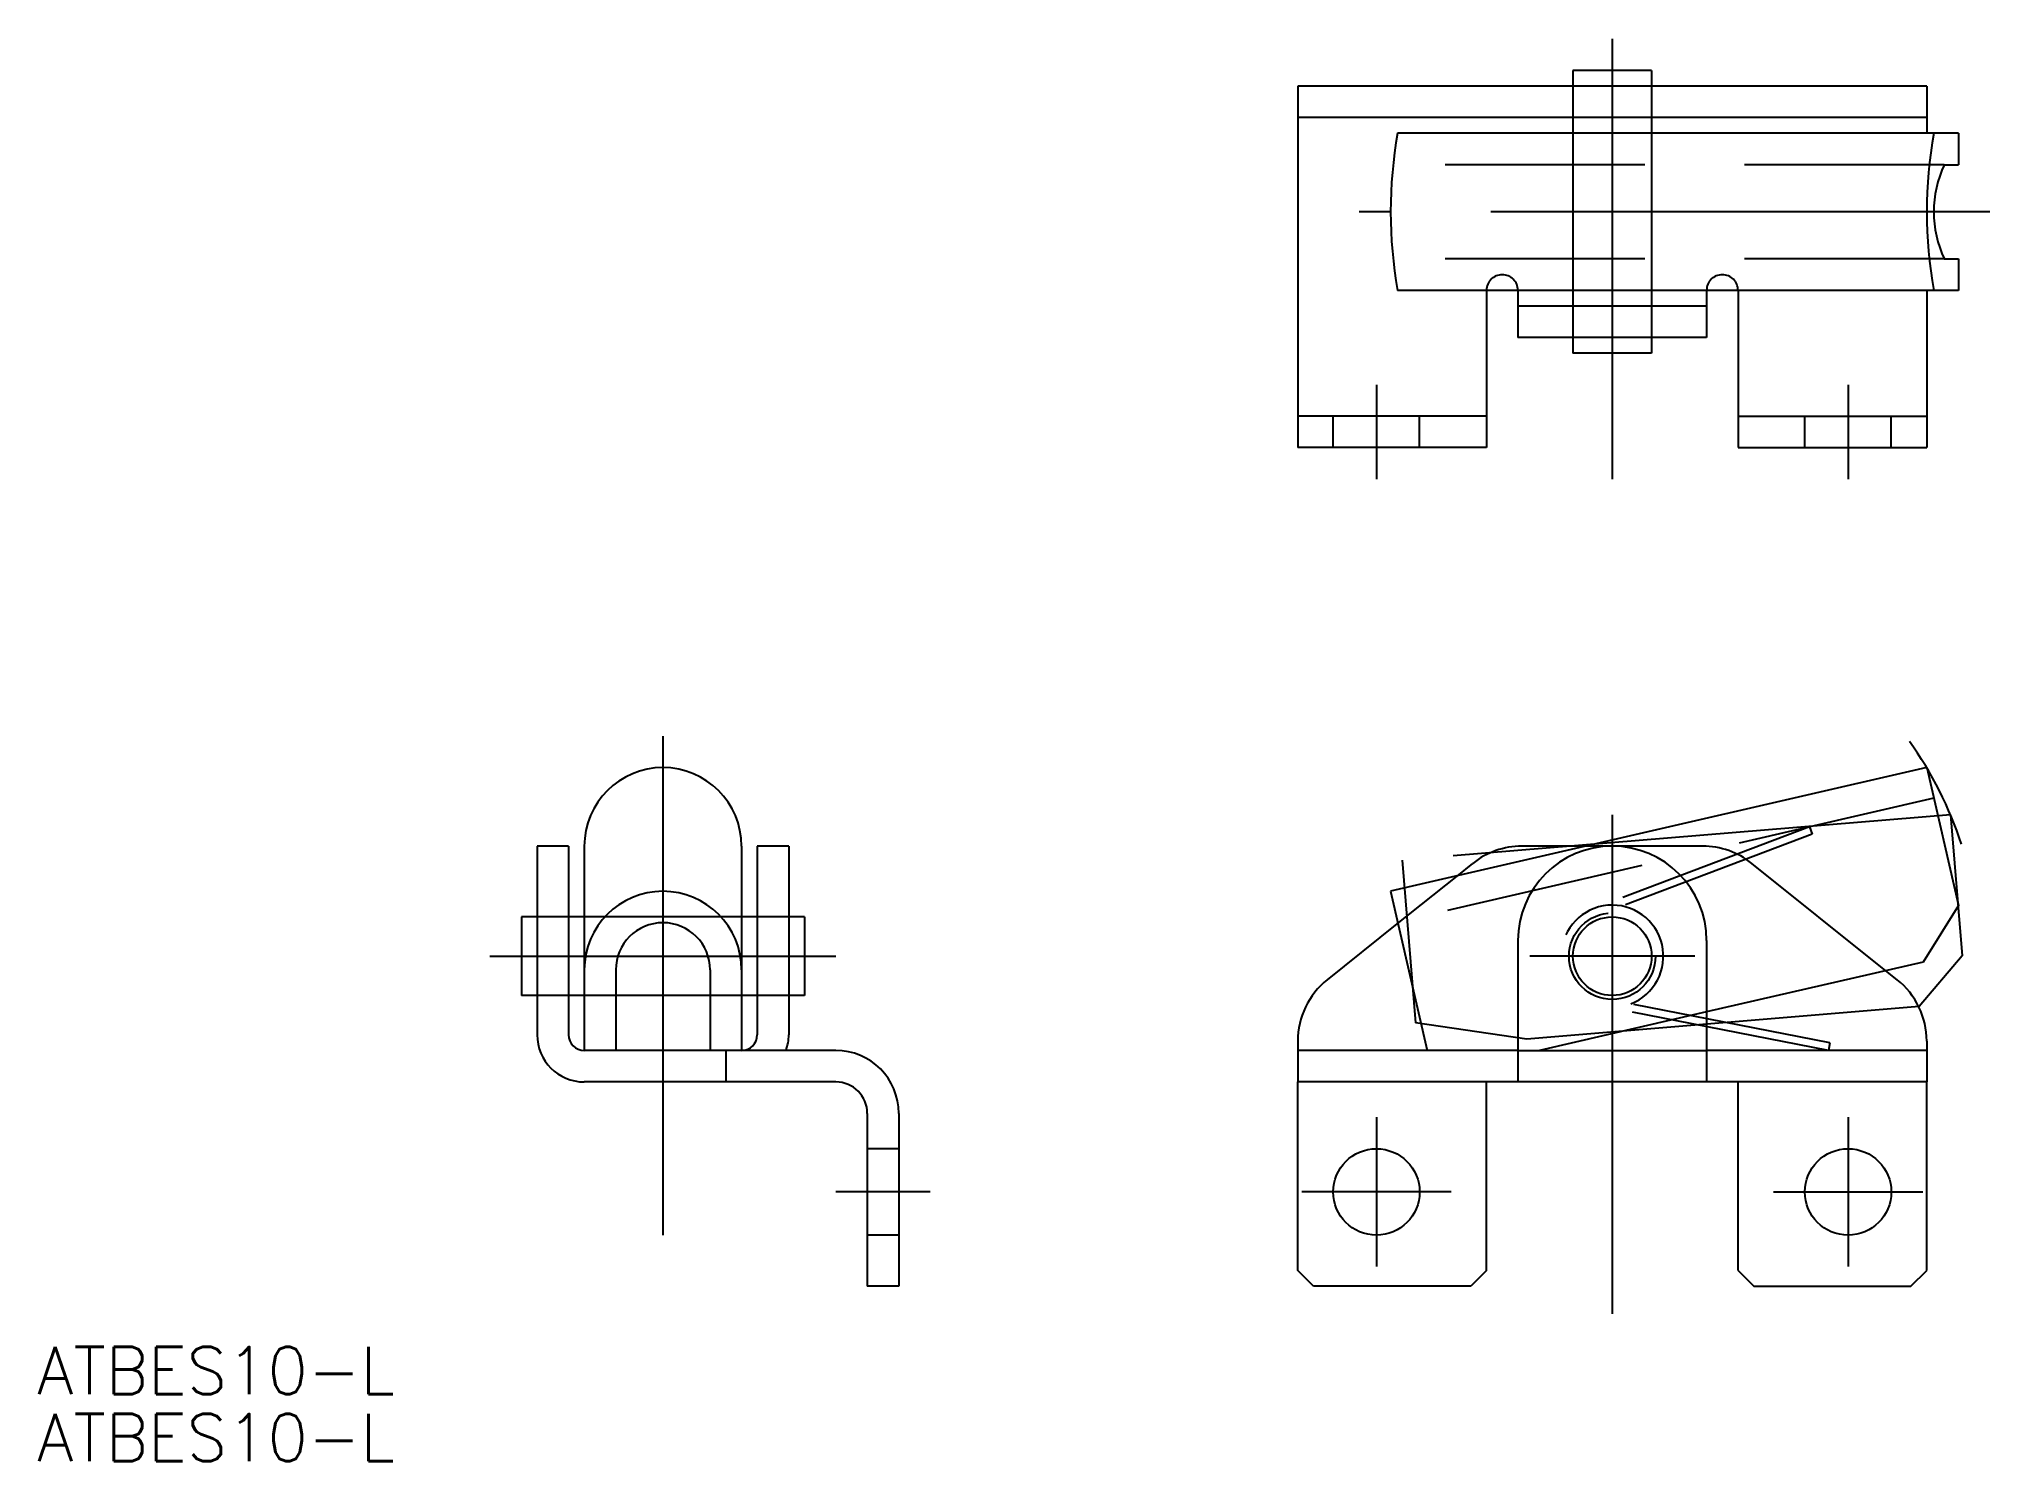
# Model space of a CAD drawing. Extents: x -100 to 24, y -32 to 58.
import ezdxf

# ---------------------------------------------------------------- set-up
doc = ezdxf.new("R2010")
doc.units = 0
for name, pattern in [('CENTER', [50.8, 31.75, -6.35, 6.35, -6.35]), ('DASHED', [19.05, 12.7, -6.35]), ('PHANTOM', [63.5, 31.75, -6.35, 6.35, -6.35, 6.35, -6.35])]:
    doc.linetypes.add(name, pattern=pattern)
doc.layers.get('0').update_dxf_attribs({"linetype": 'CONTINUOUS'})
doc.layers.add('CENTER', color=1, linetype='CENTER')
doc.styles.get("Standard").update_dxf_attribs({"font": 'txt.shx', "height": 3, "bigfont": 'bigfont.shx'})

msp = doc.modelspace()

# ---------------------------------------------------------------- linework, layer by layer
at = {"color": 7, "linetype": 'CONTINUOUS'}
for p, q in [((2.5, 56.36), (-2.5, 56.36)), ((-2.5, 56.36), (-2.5, 55.36)), ((2.5, 56.36), (2.5, 55.36)), ((-20, 55.36), (-20, 32.36)), ((20, 55.36), (-20, 55.36)), ((20, 55.36), (20, 52.36)), ((20, 53.36), (-20, 53.36)), ((22.02, 52.36), (-13.65, 52.36)), ((-2.5, 53.36), (-2.5, 52.36)), ((2.5, 53.36), (2.5, 52.36)), ((22.02, 52.36), (22.02, 50.36)), ((21.12, 50.36), (22.02, 50.36)), ((21.12, 44.36), (22.02, 44.36)), ((22.02, 44.36), (22.02, 42.36)), ((22.02, 42.36), (-13.65, 42.36)), ((-8, 42.36), (-8, 32.36)), ((-6, 42.36), (-6, 39.36)), ((-2.5, 42.36), (-2.5, 41.36)), ((2.5, 42.36), (2.5, 41.36)), ((6, 42.36), (6, 39.36)), ((8, 42.36), (8, 32.36)), ((20, 42.36), (20, 32.36)), ((6, 41.36), (-6, 41.36)), ((6, 39.36), (-6, 39.36)), ((-2.5, 39.36), (-2.5, 38.36)), ((2.5, 39.36), (2.5, 38.36)), ((2.5, 38.36), (-2.5, 38.36)), ((-8, 32.36), (-20, 32.36)), ((8, 32.36), (20, 32.36)), ((20, 12), (-14.1, 4.13)), ((20, 12), (22.02, 3.23)), ((-68.38, 7), (-68.38, -5)), ((-66.38, 7), (-68.38, 7)), ((-66.38, 7), (-66.38, -5)), ((-65.38, 7), (-65.38, -6)), ((-55.38, 7), (-55.38, -6)), ((-54.38, 7), (-54.38, -5)), ((-52.38, 7), (-54.38, 7)), ((-52.38, 7), (-52.38, -5)), ((-1.66, 7), (-5.75, 7)), ((-9.87, 5.1), (-8.87, 5.9)), ((-14.1, 4.13), (-11.77, -6)), ((-69.38, 2.5), (-69.38, -2.5)), ((-68.38, 2.5), (-69.38, 2.5)), ((-65.38, 2.5), (-66.38, 2.5)), ((-54.38, 2.5), (-55.38, 2.5)), ((-51.38, 2.5), (-52.38, 2.5)), ((-51.38, 2.5), (-51.38, -2.5)), ((22.02, 3.23), (19.78, -0.37)), ((-18.12, -1.5), (-13.67, 2.06)), ((-6, 1), (-6, -8)), ((6, 1), (6, -8)), ((-63.38, -0.87), (-63.38, -6)), ((-57.38, -0.87), (-57.38, -6)), ((19.78, -0.37), (6, -3.55)), ((18.12, -1.5), (17.3, -0.84)), ((-68.38, -2.5), (-69.38, -2.5)), ((-65.38, -2.5), (-66.38, -2.5)), ((-57.38, -2.5), (-63.38, -2.5)), ((-54.38, -2.5), (-55.38, -2.5)), ((-51.38, -2.5), (-52.38, -2.5)), ((-49.38, -6), (-65.38, -6)), ((-20, -5.4), (-20, -8)), ((-6, -6), (-20, -6)), ((20, -6), (6, -6)), ((20, -5.4), (20, -8)), ((-49.38, -8), (-65.38, -8)), ((-20, -20), (-20, -8)), ((-8, -20), (-8, -8)), ((8, -8), (-8, -8)), ((8, -20), (8, -8)), ((20, -20), (20, -8)), ((-47.38, -10), (-47.38, -21)), ((-45.38, -10), (-45.38, -21)), ((-45.38, -21), (-47.38, -21)), ((-19, -21), (-20, -20)), ((-9, -21), (-19, -21)), ((-8, -20), (-9, -21)), ((8, -20), (9, -21)), ((9, -21), (19, -21)), ((19, -21), (20, -20))]:
    msp.add_line(p, q, dxfattribs=at)
at = {"color": 3, "linetype": 'DASHED'}
for p, q in [((-2.5, 55.36), (-2.5, 53.36)), ((2.5, 55.36), (2.5, 53.36)), ((-2.5, 52.36), (-2.5, 42.36)), ((2.5, 52.36), (2.5, 42.36)), ((21.12, 50.36), (-13.94, 50.36)), ((21.12, 44.36), (-13.94, 44.36)), ((-2.5, 41.36), (-2.5, 39.36)), ((2.5, 41.36), (2.5, 39.36)), ((-8, 34.36), (-20, 34.36)), ((-17.75, 32.36), (-17.75, 34.36)), ((-12.25, 32.36), (-12.25, 34.36)), ((8, 34.36), (20, 34.36)), ((12.25, 32.36), (12.25, 34.36)), ((17.75, 32.36), (17.75, 34.36)), ((20.45, 10.05), (-13.65, 2.18)), ((12.54, 8.23), (-1.15, 3.04)), ((12.72, 7.76), (0.65, 3.19)), ((12.54, 8.23), (12.72, 7.76)), ((5.75, 7), (-1.66, 7)), ((-13.67, 2.06), (-9.87, 5.1)), ((17.3, -0.84), (8.87, 5.9)), ((-66.38, 2.5), (-68.38, 2.5)), ((-55.38, 2.5), (-65.38, 2.5)), ((-52.38, 2.5), (-54.38, 2.5)), ((-66.38, -2.5), (-68.38, -2.5)), ((-63.38, -2.5), (-65.38, -2.5)), ((-55.38, -2.5), (-57.38, -2.5)), ((-52.38, -2.5), (-54.38, -2.5)), ((6, -3.55), (-4.62, -6)), ((13.75, -6), (-0.62, -3.19)), ((13.84, -5.51), (-0.53, -2.7)), ((-56.38, -6), (-56.38, -8)), ((-6, -6), (6, -6)), ((13.84, -5.51), (13.75, -6)), ((-8, -8), (-20, -8)), ((20, -8), (8, -8)), ((-45.38, -12.25), (-47.38, -12.25)), ((-45.38, -17.75), (-47.38, -17.75))]:
    msp.add_line(p, q, dxfattribs=at)
at = {"color": 3, "linetype": 'PHANTOM'}
for p, q in [((21.52, 9), (-13.36, 6.11)), ((21.52, 9), (22.26, 0.03)), ((-13.36, 6.11), (-12.51, -4.25)), ((22.26, 0.03), (19.52, -3.21)), ((19.52, -3.21), (-5.44, -5.27)), ((-5.44, -5.27), (-12.51, -4.25))]:
    msp.add_line(p, q, dxfattribs=at)
at = {"color": 3, "linetype": 'DASHED'}
msp.add_circle((0, 0), 2.75, dxfattribs=at)
at = {"color": 7, "linetype": 'CONTINUOUS'}
for centre, radius in [((0, 0), 2.5), ((-15, -15), 2.75), ((15, -15), 2.75)]:
    msp.add_circle(centre, radius, dxfattribs=at)
for centre, radius, start, end in [((13.91, 47.36), 28.01, 169.7167, 190.2833), ((48.01, 47.36), 28.01, 169.7167, 190.2833), ((27.46, 47.36), 7.01, 154.6446, 205.3554), ((-60.38, 7), 5, 0, 180), ((-5.75, 2), 5, 90, 128.6598), ((0, 1), 6, 0, 180), ((-60.38, -0.87), 5, 0, 180), ((-60.38, -0.87), 3, 0, 180), ((-15, -5.4), 5, 128.6598, 180), ((15, -5.4), 5, 0, 51.3402), ((-65.38, -5), 3, 180, 270), ((-65.38, -5), 1, 180, 270), ((-55.38, -5), 1, 270, 0), ((-55.38, -5), 3, 340.5288, 0), ((-49.38, -10), 4, 0, 90), ((-49.38, -10), 2, 0, 90)]:
    msp.add_arc(centre, radius, start, end, dxfattribs=at)
at = {"color": 3, "linetype": 'DASHED'}
for centre, radius, start, end in [((-7, 42.36), 1, 0, 180), ((7, 42.36), 1, 0, 180), ((5.75, 2), 5, 51.3402, 90), ((0, 0), 3.25, 291.1394, 258.9351)]:
    msp.add_arc(centre, radius, start, end, dxfattribs=at)
at = {"color": 3, "linetype": 'PHANTOM'}
msp.add_arc((0, 0), 23.32, 17.7848, 35.8768, dxfattribs=at)
at = {"layer": 'CENTER', "color": 1, "linetype": 'CENTER'}
for p, q in [((0, 58.36), (0, 30.36)), ((24.02, 47.36), (-16.1, 47.36)), ((-15, 36.36), (-15, 30.36)), ((15, 36.36), (15, 30.36)), ((-60.38, 14), (-60.38, -23)), ((0, 9), (0, -23)), ((-71.38, 0), (-49.38, 0)), ((5.25, 0), (-5.25, 0)), ((-15, -10.25), (-15, -19.75)), ((15, -10.25), (15, -19.75)), ((-43.38, -15), (-49.38, -15)), ((-10.25, -15), (-19.75, -15)), ((10.25, -15), (19.75, -15))]:
    msp.add_line(p, q, dxfattribs=at)

# ---------------------------------------------------------------- texts
at = {"color": 7, "linetype": 'CONTINUOUS'}
for p in [(-100.19, -27.86), (-100.19, -32.12)]:
    msp.add_text('ATBES10-L', height=3, dxfattribs=at).set_placement(p)

doc.saveas('drawing.dxf')
